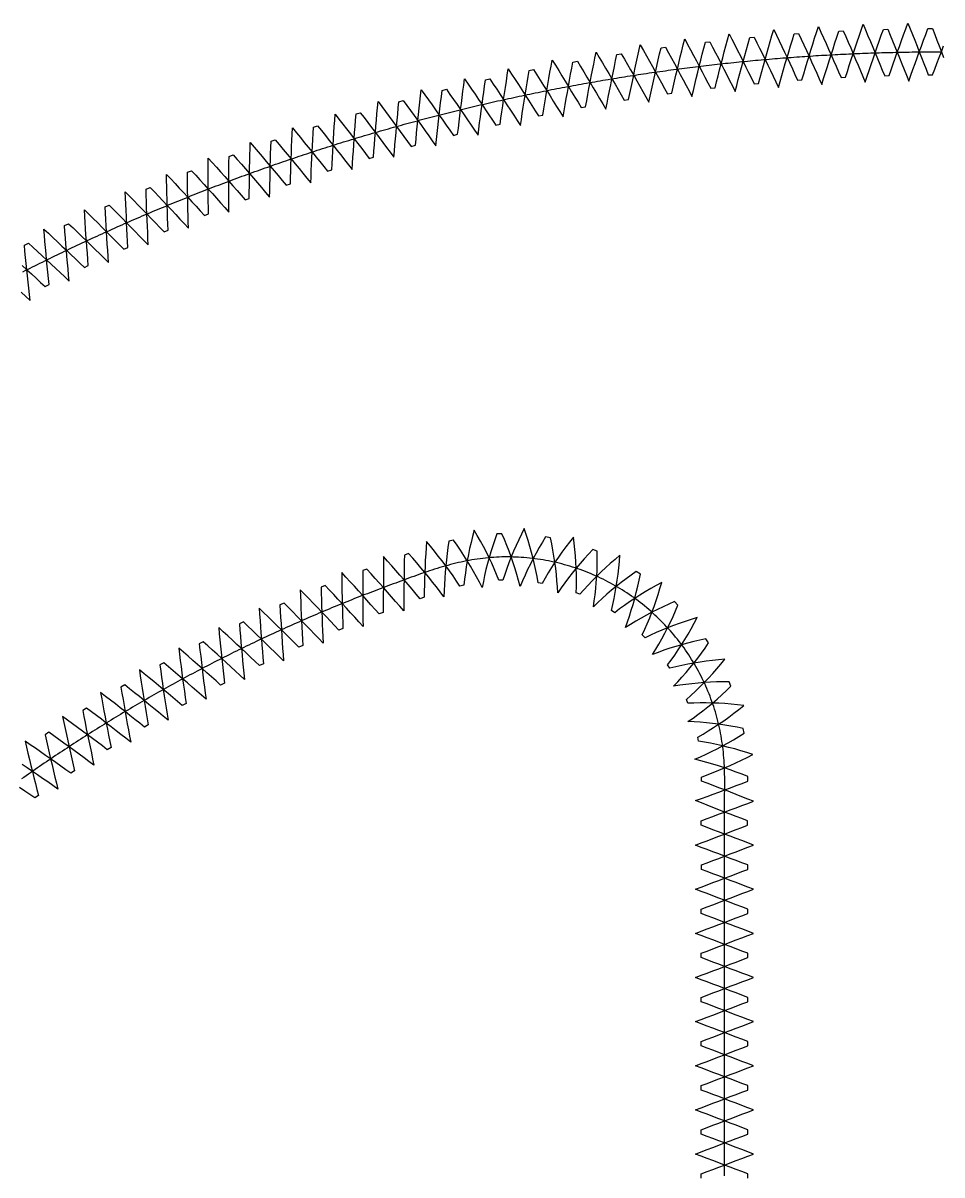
# Model space of a CAD drawing. Header units: metres. Extents: x -142 to 142, y -17 to 142.
# Drawn here: x -63.4 to 0, y 62.5 to 142 of the extents above; entities that cross this region are included whole.
import ezdxf

# ---------------------------------------------------------------- set-up
doc = ezdxf.new("R2010")
doc.units = ezdxf.units.M
for name, color, linetype in [('contour', 1, 'Continuous'), ('inner', 5, 'Continuous'), ('outer', 3, 'Continuous')]:
    doc.layers.add(name, color=color, linetype=linetype)

msp = doc.modelspace()

# ---------------------------------------------------------------- linework, layer by layer
at = {"layer": 'contour'}
for points in [[(-63.425, 124.809), (-63.256, 124.895), (-63.087, 124.98), (-62.917, 125.066), (-62.748, 125.151), (-62.578, 125.236), (-62.408, 125.32), (-62.238, 125.405), (-62.068, 125.489), (-61.898, 125.573), (-61.728, 125.657), (-61.557, 125.741), (-61.387, 125.824), (-61.216, 125.907), (-61.046, 125.99), (-60.875, 126.072), (-60.704, 126.155), (-60.533, 126.237), (-60.361, 126.319), (-60.19, 126.401), (-60.019, 126.482), (-59.847, 126.563), (-59.676, 126.644), (-59.504, 126.725), (-59.332, 126.806), (-59.16, 126.886), (-58.988, 126.966), (-58.816, 127.046), (-58.644, 127.126), (-58.471, 127.205), (-58.299, 127.284), (-58.126, 127.363), (-57.953, 127.442), (-57.781, 127.52), (-57.608, 127.598), (-57.435, 127.676), (-57.262, 127.754), (-57.088, 127.832), (-56.915, 127.909), (-56.742, 127.986), (-56.568, 128.063), (-56.394, 128.139), (-56.221, 128.216), (-56.047, 128.292), (-55.873, 128.368), (-55.699, 128.443), (-55.525, 128.519), (-55.35, 128.594), (-55.176, 128.669), (-55.002, 128.743), (-54.827, 128.818), (-54.652, 128.892), (-54.477, 128.966), (-54.303, 129.04), (-54.128, 129.113), (-53.953, 129.186), (-53.777, 129.259), (-53.602, 129.332), (-53.427, 129.405), (-53.251, 129.477), (-53.076, 129.549), (-52.9, 129.621), (-52.724, 129.693), (-52.548, 129.764), (-52.373, 129.835), (-52.196, 129.906), (-52.02, 129.976), (-51.844, 130.047), (-51.668, 130.117), (-51.491, 130.187), (-51.315, 130.257), (-51.138, 130.326), (-50.961, 130.395), (-50.785, 130.464), (-50.608, 130.533), (-50.431, 130.601), (-50.254, 130.67), (-50.077, 130.738), (-49.899, 130.805), (-49.722, 130.873), (-49.544, 130.94), (-49.367, 131.007), (-49.189, 131.074), (-49.012, 131.141), (-48.834, 131.207), (-48.656, 131.273), (-48.478, 131.339), (-48.3, 131.404), (-48.122, 131.47), (-47.943, 131.535), (-47.765, 131.6), (-47.587, 131.664), (-47.408, 131.729), (-47.229, 131.793), (-47.051, 131.857), (-46.872, 131.921), (-46.693, 131.984), (-46.514, 132.047), (-46.335, 132.11), (-46.156, 132.173), (-45.977, 132.235), (-45.797, 132.297), (-45.618, 132.359), (-45.439, 132.421), (-45.259, 132.483), (-45.079, 132.544), (-44.9, 132.605), (-44.72, 132.665), (-44.54, 132.726), (-44.36, 132.786), (-44.18, 132.846), (-44, 132.906), (-43.82, 132.966), (-43.639, 133.025), (-43.459, 133.084), (-43.279, 133.143), (-43.098, 133.201), (-42.917, 133.259), (-42.737, 133.318), (-42.556, 133.375), (-42.375, 133.433), (-42.194, 133.49), (-42.013, 133.547), (-41.832, 133.604), (-41.651, 133.661), (-41.47, 133.717), (-41.289, 133.773), (-41.107, 133.829), (-40.926, 133.885), (-40.744, 133.94), (-40.563, 133.995), (-40.381, 134.05), (-40.199, 134.105), (-40.017, 134.159), (-39.835, 134.213), (-39.653, 134.267), (-39.471, 134.321), (-39.289, 134.374), (-39.107, 134.427), (-38.925, 134.48), (-38.743, 134.533), (-38.56, 134.585), (-38.378, 134.637), (-38.195, 134.689), (-38.012, 134.741), (-37.83, 134.792), (-37.647, 134.843), (-37.464, 134.894), (-37.281, 134.945), (-37.098, 134.995), (-36.915, 135.045), (-36.732, 135.095), (-36.549, 135.145), (-36.366, 135.194), (-36.183, 135.244), (-35.999, 135.292), (-35.816, 135.341), (-35.632, 135.39), (-35.449, 135.438), (-35.265, 135.486), (-35.081, 135.533), (-34.898, 135.581), (-34.714, 135.628), (-34.53, 135.675), (-34.346, 135.722), (-34.162, 135.768), (-33.978, 135.814), (-33.794, 135.86), (-33.61, 135.906), (-33.425, 135.951), (-33.241, 135.996), (-33.057, 136.041), (-32.872, 136.086), (-32.688, 136.131), (-32.503, 136.175), (-32.318, 136.219), (-32.134, 136.262), (-31.949, 136.306), (-31.764, 136.349), (-31.579, 136.392), (-31.394, 136.435), (-31.209, 136.477), (-31.024, 136.519), (-30.839, 136.561), (-30.654, 136.603), (-30.469, 136.644), (-30.284, 136.685), (-30.098, 136.726), (-29.913, 136.767), (-29.728, 136.807), (-29.542, 136.848), (-29.357, 136.888), (-29.171, 136.927), (-28.985, 136.967), (-28.8, 137.006), (-28.614, 137.045), (-28.428, 137.083), (-28.242, 137.122), (-28.056, 137.16), (-27.87, 137.198), (-27.684, 137.235), (-27.498, 137.273), (-27.312, 137.31), (-27.126, 137.347), (-26.94, 137.384), (-26.754, 137.42), (-26.567, 137.456), (-26.381, 137.492), (-26.195, 137.528), (-26.008, 137.563), (-25.822, 137.598), (-25.635, 137.633), (-25.449, 137.668), (-25.262, 137.702), (-25.075, 137.736), (-24.888, 137.77), (-24.702, 137.804), (-24.515, 137.837), (-24.328, 137.87), (-24.141, 137.903), (-23.954, 137.935), (-23.767, 137.968), (-23.58, 138), (-23.393, 138.032), (-23.206, 138.063), (-23.019, 138.095), (-22.831, 138.126), (-22.644, 138.157), (-22.457, 138.187), (-22.27, 138.217), (-22.082, 138.248), (-21.895, 138.277), (-21.707, 138.307), (-21.52, 138.336), (-21.332, 138.365), (-21.145, 138.394), (-20.957, 138.423), (-20.769, 138.451), (-20.582, 138.479), (-20.394, 138.507), (-20.206, 138.534), (-20.018, 138.561), (-19.831, 138.588), (-19.643, 138.615), (-19.455, 138.642), (-19.267, 138.668), (-19.079, 138.694), (-18.891, 138.72), (-18.703, 138.745), (-18.515, 138.77), (-18.326, 138.795), (-18.138, 138.82), (-17.95, 138.844), (-17.762, 138.869), (-17.574, 138.893), (-17.385, 138.916), (-17.197, 138.94), (-17.009, 138.963), (-16.82, 138.986), (-16.632, 139.009), (-16.443, 139.031), (-16.255, 139.053), (-16.066, 139.075), (-15.878, 139.097), (-15.689, 139.118), (-15.501, 139.139), (-15.312, 139.16), (-15.123, 139.181), (-14.935, 139.201), (-14.746, 139.221), (-14.557, 139.241), (-14.368, 139.261), (-14.18, 139.28), (-13.991, 139.299), (-13.802, 139.318), (-13.613, 139.337), (-13.424, 139.355), (-13.235, 139.373), (-13.046, 139.391), (-12.857, 139.408), (-12.668, 139.426), (-12.479, 139.443), (-12.29, 139.459), (-12.101, 139.476), (-11.912, 139.492), (-11.723, 139.508), (-11.534, 139.524), (-11.345, 139.54), (-11.156, 139.555), (-10.967, 139.57), (-10.777, 139.585), (-10.588, 139.599), (-10.399, 139.613), (-10.21, 139.627), (-10.02, 139.641), (-9.831, 139.654), (-9.642, 139.668), (-9.452, 139.681), (-9.263, 139.693), (-9.074, 139.706), (-8.884, 139.718), (-8.695, 139.73), (-8.505, 139.741), (-8.316, 139.753), (-8.127, 139.764), (-7.937, 139.775), (-7.748, 139.785), (-7.558, 139.796), (-7.369, 139.806), (-7.179, 139.816), (-6.99, 139.825), (-6.8, 139.835), (-6.61, 139.844), (-6.421, 139.853), (-6.231, 139.861), (-6.042, 139.87), (-5.852, 139.878), (-5.662, 139.885), (-5.473, 139.893), (-5.283, 139.9), (-5.094, 139.907), (-4.904, 139.914), (-4.714, 139.921), (-4.525, 139.927), (-4.335, 139.933), (-4.145, 139.939), (-3.955, 139.944), (-3.766, 139.949), (-3.576, 139.954), (-3.386, 139.959), (-3.197, 139.964), (-3.007, 139.968), (-2.817, 139.972), (-2.627, 139.975), (-2.438, 139.979), (-2.248, 139.982), (-2.058, 139.985), (-1.868, 139.988), (-1.679, 139.99), (-1.489, 139.992), (-1.299, 139.994), (-1.109, 139.996), (-0.92, 139.997), (-0.73, 139.998), (-0.54, 139.999), (-0.35, 140), (-0.16, 140), (0.029, 140)], [(-15, 62.437), (-15, 62.627), (-15, 62.817), (-15, 63.007), (-15, 63.196), (-15, 63.386), (-15, 63.576), (-15, 63.766), (-15, 63.955), (-15, 64.145), (-15, 64.335), (-15, 64.525), (-15, 64.715), (-15, 64.904), (-15, 65.094), (-15, 65.284), (-15, 65.474), (-15, 65.663), (-15, 65.853), (-15, 66.043), (-15, 66.233), (-15, 66.423), (-15, 66.612), (-15, 66.802), (-15, 66.992), (-15, 67.182), (-15, 67.372), (-15, 67.561), (-15, 67.751), (-15, 67.941), (-15, 68.131), (-15, 68.32), (-15, 68.51), (-15, 68.7), (-15, 68.89), (-15, 69.08), (-15, 69.269), (-15, 69.459), (-15, 69.649), (-15, 69.839), (-15, 70.028), (-15, 70.218), (-15, 70.408), (-15, 70.598), (-15, 70.788), (-15, 70.977), (-15, 71.167), (-15, 71.357), (-15, 71.547), (-15, 71.736), (-15, 71.926), (-15, 72.116), (-15, 72.306), (-15, 72.496), (-15, 72.685), (-15, 72.875), (-15, 73.065), (-15, 73.255), (-15, 73.444), (-15, 73.634), (-15, 73.824), (-15, 74.014), (-15, 74.204), (-15, 74.393), (-15, 74.583), (-15, 74.773), (-15, 74.963), (-15, 75.152), (-15, 75.342), (-15, 75.532), (-15, 75.722), (-15, 75.912), (-15, 76.101), (-15, 76.291), (-15, 76.481), (-15, 76.671), (-15, 76.86), (-15, 77.05), (-15, 77.24), (-15, 77.43), (-15, 77.62), (-15, 77.809), (-15, 77.999), (-15, 78.189), (-15, 78.379), (-15, 78.568), (-15, 78.758), (-15, 78.948), (-15, 79.138), (-15, 79.328), (-15, 79.517), (-15, 79.707), (-15, 79.897), (-15, 80.087), (-15, 80.276), (-15, 80.466), (-15, 80.656), (-15, 80.846), (-15, 81.036), (-15, 81.225), (-15, 81.415), (-15, 81.605), (-15, 81.795), (-15, 81.984), (-15, 82.174), (-15, 82.364), (-14.999, 82.554), (-14.999, 82.744), (-14.999, 82.933), (-14.999, 83.123), (-14.999, 83.313), (-14.999, 83.503), (-14.999, 83.693), (-14.999, 83.882), (-14.999, 84.072), (-14.999, 84.262), (-14.999, 84.452), (-14.999, 84.641), (-15, 84.831), (-15, 85.021), (-15.001, 85.211), (-15.001, 85.4), (-15.002, 85.59), (-15.003, 85.78), (-15.003, 85.97), (-15.004, 86.159), (-15.004, 86.349), (-15.005, 86.539), (-15.005, 86.729), (-15.005, 86.918), (-15.005, 87.108), (-15.005, 87.298), (-15.004, 87.488), (-15.003, 87.678), (-15.002, 87.868), (-15, 88.057), (-14.998, 88.247), (-14.996, 88.437), (-14.993, 88.627), (-14.991, 88.817), (-14.989, 89.007), (-14.987, 89.197), (-14.986, 89.387), (-14.986, 89.577), (-14.986, 89.767), (-14.988, 89.956), (-14.991, 90.146), (-14.995, 90.336), (-15.001, 90.525), (-15.009, 90.715), (-15.019, 90.904), (-15.03, 91.093), (-15.044, 91.282), (-15.06, 91.471), (-15.079, 91.66), (-15.1, 91.849), (-15.123, 92.037), (-15.148, 92.225), (-15.175, 92.413), (-15.205, 92.6), (-15.238, 92.787), (-15.272, 92.974), (-15.309, 93.16), (-15.348, 93.346), (-15.389, 93.531), (-15.433, 93.716), (-15.479, 93.9), (-15.528, 94.083), (-15.579, 94.266), (-15.632, 94.448), (-15.688, 94.63), (-15.746, 94.811), (-15.806, 94.99), (-15.868, 95.17), (-15.933, 95.348), (-16, 95.526), (-16.069, 95.702), (-16.141, 95.878), (-16.215, 96.053), (-16.291, 96.227), (-16.369, 96.4), (-16.449, 96.572), (-16.532, 96.743), (-16.617, 96.912), (-16.703, 97.081), (-16.792, 97.249), (-16.883, 97.415), (-16.976, 97.581), (-17.072, 97.745), (-17.169, 97.908), (-17.268, 98.07), (-17.37, 98.23), (-17.473, 98.389), (-17.578, 98.547), (-17.686, 98.704), (-17.795, 98.859), (-17.906, 99.012), (-18.02, 99.165), (-18.135, 99.316), (-18.252, 99.465), (-18.371, 99.613), (-18.491, 99.759), (-18.614, 99.904), (-18.738, 100.047), (-18.865, 100.189), (-18.993, 100.329), (-19.123, 100.467), (-19.254, 100.604), (-19.387, 100.739), (-19.522, 100.873), (-19.659, 101.004), (-19.797, 101.134), (-19.937, 101.263), (-20.079, 101.389), (-20.222, 101.514), (-20.367, 101.636), (-20.513, 101.757), (-20.661, 101.877), (-20.81, 101.994), (-20.961, 102.109), (-21.113, 102.222), (-21.266, 102.334), (-21.421, 102.443), (-21.578, 102.551), (-21.735, 102.656), (-21.894, 102.76), (-22.055, 102.862), (-22.216, 102.961), (-22.379, 103.059), (-22.543, 103.154), (-22.708, 103.247), (-22.875, 103.339), (-23.042, 103.428), (-23.211, 103.515), (-23.381, 103.599), (-23.552, 103.682), (-23.724, 103.763), (-23.897, 103.841), (-24.07, 103.917), (-24.245, 103.991), (-24.421, 104.063), (-24.598, 104.132), (-24.775, 104.199), (-24.953, 104.264), (-25.132, 104.327), (-25.312, 104.388), (-25.493, 104.446), (-25.674, 104.502), (-25.856, 104.555), (-26.039, 104.606), (-26.222, 104.655), (-26.406, 104.702), (-26.591, 104.746), (-26.776, 104.788), (-26.961, 104.827), (-27.147, 104.864), (-27.334, 104.899), (-27.521, 104.932), (-27.708, 104.962), (-27.896, 104.99), (-28.084, 105.015), (-28.273, 105.039), (-28.461, 105.059), (-28.65, 105.078), (-28.839, 105.094), (-29.029, 105.108), (-29.218, 105.119), (-29.408, 105.129), (-29.598, 105.135), (-29.788, 105.139), (-29.978, 105.141), (-30.168, 105.141), (-30.357, 105.137), (-30.547, 105.132), (-30.737, 105.124), (-30.926, 105.113), (-31.115, 105.1), (-31.304, 105.084), (-31.493, 105.065), (-31.681, 105.044), (-31.869, 105.021), (-32.057, 104.994), (-32.244, 104.966), (-32.431, 104.935), (-32.618, 104.901), (-32.804, 104.865), (-32.99, 104.828), (-33.175, 104.788), (-33.36, 104.746), (-33.545, 104.702), (-33.729, 104.656), (-33.913, 104.608), (-34.096, 104.559), (-34.279, 104.508), (-34.462, 104.456), (-34.644, 104.402), (-34.825, 104.347), (-35.006, 104.29), (-35.187, 104.232), (-35.367, 104.173), (-35.547, 104.113), (-35.727, 104.052), (-35.906, 103.99), (-36.086, 103.927), (-36.264, 103.863), (-36.443, 103.799), (-36.622, 103.735), (-36.8, 103.669), (-36.978, 103.604), (-37.156, 103.538), (-37.334, 103.472), (-37.512, 103.406), (-37.69, 103.34), (-37.868, 103.274), (-38.046, 103.208), (-38.224, 103.142), (-38.402, 103.075), (-38.579, 103.009), (-38.757, 102.942), (-38.935, 102.875), (-39.112, 102.808), (-39.29, 102.741), (-39.467, 102.673), (-39.644, 102.606), (-39.821, 102.538), (-39.998, 102.469), (-40.175, 102.4), (-40.352, 102.331), (-40.529, 102.262), (-40.705, 102.192), (-40.881, 102.122), (-41.058, 102.051), (-41.234, 101.98), (-41.409, 101.909), (-41.585, 101.838), (-41.761, 101.766), (-41.936, 101.693), (-42.112, 101.621), (-42.287, 101.548), (-42.462, 101.475), (-42.637, 101.401), (-42.812, 101.327), (-42.986, 101.253), (-43.161, 101.179), (-43.335, 101.104), (-43.51, 101.029), (-43.684, 100.954), (-43.858, 100.878), (-44.032, 100.802), (-44.206, 100.726), (-44.38, 100.65), (-44.553, 100.573), (-44.727, 100.496), (-44.9, 100.419), (-45.073, 100.341), (-45.246, 100.263), (-45.419, 100.185), (-45.592, 100.107), (-45.765, 100.028), (-45.937, 99.949), (-46.11, 99.869), (-46.282, 99.79), (-46.454, 99.71), (-46.626, 99.63), (-46.798, 99.549), (-46.969, 99.468), (-47.141, 99.387), (-47.312, 99.305), (-47.484, 99.224), (-47.655, 99.142), (-47.826, 99.059), (-47.996, 98.977), (-48.167, 98.894), (-48.338, 98.81), (-48.508, 98.727), (-48.678, 98.643), (-48.848, 98.559), (-49.018, 98.474), (-49.188, 98.39), (-49.358, 98.305), (-49.527, 98.219), (-49.697, 98.134), (-49.866, 98.048), (-50.035, 97.962), (-50.204, 97.875), (-50.373, 97.788), (-50.541, 97.701), (-50.71, 97.614), (-50.878, 97.526), (-51.046, 97.438), (-51.215, 97.35), (-51.382, 97.262), (-51.55, 97.173), (-51.718, 97.084), (-51.885, 96.995), (-52.052, 96.905), (-52.219, 96.815), (-52.386, 96.725), (-52.553, 96.634), (-52.72, 96.543), (-52.886, 96.452), (-53.053, 96.361), (-53.219, 96.269), (-53.385, 96.177), (-53.551, 96.085), (-53.716, 95.992), (-53.882, 95.9), (-54.047, 95.807), (-54.213, 95.713), (-54.378, 95.619), (-54.542, 95.525), (-54.707, 95.431), (-54.872, 95.337), (-55.036, 95.242), (-55.2, 95.147), (-55.364, 95.051), (-55.528, 94.956), (-55.692, 94.86), (-55.856, 94.764), (-56.019, 94.667), (-56.182, 94.57), (-56.345, 94.473), (-56.508, 94.376), (-56.671, 94.278), (-56.834, 94.18), (-56.996, 94.082), (-57.158, 93.984), (-57.32, 93.885), (-57.482, 93.786), (-57.644, 93.687), (-57.805, 93.587), (-57.967, 93.487), (-58.128, 93.387), (-58.289, 93.287), (-58.45, 93.186), (-58.611, 93.085), (-58.771, 92.984), (-58.931, 92.882), (-59.092, 92.78), (-59.252, 92.678), (-59.411, 92.576), (-59.571, 92.473), (-59.731, 92.37), (-59.89, 92.267), (-60.049, 92.164), (-60.208, 92.06), (-60.367, 91.956), (-60.525, 91.852), (-60.683, 91.747), (-60.842, 91.642), (-61, 91.537), (-61.158, 91.432), (-61.315, 91.326), (-61.473, 91.22), (-61.63, 91.114), (-61.787, 91.007), (-61.944, 90.901), (-62.101, 90.794), (-62.257, 90.686), (-62.414, 90.579), (-62.57, 90.471), (-62.726, 90.363), (-62.882, 90.255), (-63.037, 90.146), (-63.193, 90.037), (-63.348, 89.928), (-63.503, 89.819)]]:
    msp.add_lwpolyline(points, dxfattribs=at)
at = {"layer": 'inner'}
for points in [[(-63.455, 125.242), (-63.138, 124.954), (-62.822, 124.666), (-62.507, 124.376), (-62.192, 124.087), (-61.879, 123.797), (-61.609, 123.931), (-61.652, 124.356), (-61.694, 124.782), (-61.735, 125.207), (-61.776, 125.633), (-61.815, 126.06), (-61.854, 126.486), (-61.892, 126.913), (-61.928, 127.34), (-61.964, 127.767), (-61.651, 127.474), (-61.339, 127.181), (-61.027, 126.887), (-60.716, 126.593), (-60.406, 126.298), (-60.096, 126.002), (-59.787, 125.706), (-59.479, 125.41), (-59.172, 125.113), (-58.9, 125.241), (-58.933, 125.668), (-58.966, 126.094), (-58.998, 126.52), (-59.029, 126.947), (-59.059, 127.374), (-59.088, 127.801), (-59.117, 128.229), (-59.144, 128.657), (-59.171, 129.084), (-58.864, 128.785), (-58.558, 128.485), (-58.253, 128.184), (-57.949, 127.883), (-57.645, 127.582), (-57.342, 127.28), (-57.039, 126.977), (-56.738, 126.674), (-56.437, 126.37), (-56.162, 126.493), (-56.186, 126.919), (-56.21, 127.346), (-56.232, 127.774), (-56.254, 128.201), (-56.275, 128.628), (-56.295, 129.056), (-56.314, 129.484), (-56.332, 129.912), (-56.35, 130.341), (-56.05, 130.035), (-55.75, 129.728), (-55.452, 129.421), (-55.154, 129.113), (-54.857, 128.805), (-54.56, 128.496), (-54.264, 128.187), (-53.969, 127.878), (-53.675, 127.568), (-53.398, 127.684), (-53.413, 128.111), (-53.427, 128.539), (-53.44, 128.966), (-53.453, 129.394), (-53.464, 129.822), (-53.475, 130.25), (-53.485, 130.678), (-53.494, 131.107), (-53.502, 131.535), (-53.208, 131.223), (-52.916, 130.91), (-52.624, 130.596), (-52.333, 130.282), (-52.042, 129.968), (-51.753, 129.653), (-51.464, 129.337), (-51.176, 129.021), (-50.888, 128.705), (-50.608, 128.815), (-50.614, 129.243), (-50.619, 129.67), (-50.623, 130.098), (-50.626, 130.526), (-50.628, 130.954), (-50.63, 131.382), (-50.63, 131.81), (-50.63, 132.239), (-50.629, 132.668), (-50.342, 132.349), (-50.056, 132.029), (-49.771, 131.71), (-49.487, 131.389), (-49.204, 131.069), (-48.921, 130.747), (-48.639, 130.426), (-48.358, 130.104), (-48.077, 129.781), (-47.795, 129.885), (-47.791, 130.313), (-47.787, 130.74), (-47.782, 131.168), (-47.775, 131.596), (-47.768, 132.024), (-47.76, 132.452), (-47.752, 132.88), (-47.742, 133.309), (-47.731, 133.737), (-47.452, 133.412), (-47.173, 133.087), (-46.895, 132.761), (-46.618, 132.435), (-46.342, 132.108), (-46.066, 131.78), (-45.791, 131.453), (-45.517, 131.125), (-45.243, 130.796), (-44.959, 130.894), (-44.946, 131.321), (-44.932, 131.749), (-44.918, 132.176), (-44.902, 132.604), (-44.886, 133.032), (-44.869, 133.459), (-44.851, 133.887), (-44.832, 134.316), (-44.812, 134.744), (-44.539, 134.413), (-44.268, 134.081), (-43.997, 133.749), (-43.727, 133.417), (-43.458, 133.084), (-43.189, 132.751), (-42.921, 132.417), (-42.654, 132.083), (-42.388, 131.749), (-42.102, 131.841), (-42.08, 132.268), (-42.056, 132.695), (-42.033, 133.122), (-42.008, 133.549), (-41.982, 133.976), (-41.956, 134.404), (-41.928, 134.831), (-41.9, 135.259), (-41.871, 135.687), (-41.606, 135.35), (-41.341, 135.012), (-41.078, 134.675), (-40.815, 134.336), (-40.553, 133.998), (-40.292, 133.659), (-40.032, 133.32), (-39.772, 132.98), (-39.513, 132.64), (-39.225, 132.725), (-39.193, 133.152), (-39.161, 133.578), (-39.128, 134.004), (-39.094, 134.431), (-39.059, 134.858), (-39.023, 135.284), (-38.986, 135.711), (-38.949, 136.138), (-38.91, 136.565), (-38.652, 136.222), (-38.395, 135.879), (-38.139, 135.536), (-37.884, 135.192), (-37.629, 134.848), (-37.376, 134.504), (-37.123, 134.159), (-36.87, 133.813), (-36.619, 133.468), (-36.329, 133.547), (-36.288, 133.972), (-36.246, 134.398), (-36.204, 134.824), (-36.161, 135.249), (-36.117, 135.675), (-36.071, 136.101), (-36.025, 136.527), (-35.979, 136.953), (-35.931, 137.379), (-35.681, 137.031), (-35.431, 136.682), (-35.183, 136.333), (-34.935, 135.984), (-34.688, 135.635), (-34.442, 135.285), (-34.196, 134.934), (-33.952, 134.583), (-33.708, 134.232), (-33.416, 134.305), (-33.366, 134.73), (-33.315, 135.154), (-33.263, 135.579), (-33.211, 136.004), (-33.157, 136.429), (-33.103, 136.853), (-33.048, 137.278), (-32.992, 137.703), (-32.935, 138.128), (-32.692, 137.774), (-32.45, 137.421), (-32.209, 137.066), (-31.969, 136.712), (-31.73, 136.357), (-31.491, 136.002), (-31.254, 135.646), (-31.017, 135.29), (-30.781, 134.934), (-30.487, 135), (-30.428, 135.424), (-30.368, 135.847), (-30.307, 136.27), (-30.245, 136.694), (-30.183, 137.117), (-30.119, 137.541), (-30.054, 137.964), (-29.989, 138.388), (-29.923, 138.811), (-29.688, 138.453), (-29.454, 138.094), (-29.221, 137.734), (-28.989, 137.375), (-28.757, 137.015), (-28.526, 136.654), (-28.296, 136.294), (-28.067, 135.933), (-27.839, 135.571), (-27.544, 135.631), (-27.476, 136.053), (-27.406, 136.475), (-27.336, 136.897), (-27.265, 137.319), (-27.193, 137.741), (-27.121, 138.163), (-27.047, 138.585), (-26.973, 139.007), (-26.897, 139.429), (-26.67, 139.066), (-26.444, 138.702), (-26.219, 138.337), (-25.994, 137.973), (-25.77, 137.608), (-25.548, 137.242), (-25.326, 136.877), (-25.104, 136.511), (-24.884, 136.145), (-24.588, 136.198), (-24.51, 136.619), (-24.432, 137.039), (-24.353, 137.459), (-24.272, 137.88), (-24.191, 138.3), (-24.109, 138.72), (-24.027, 139.141), (-23.943, 139.561), (-23.859, 139.981), (-23.64, 139.613), (-23.421, 139.244), (-23.204, 138.875), (-22.987, 138.505), (-22.772, 138.136), (-22.557, 137.766), (-22.343, 137.395), (-22.13, 137.024), (-21.917, 136.654), (-21.62, 136.701), (-21.533, 137.119), (-21.446, 137.538), (-21.357, 137.957), (-21.268, 138.375), (-21.178, 138.794), (-21.087, 139.212), (-20.995, 139.63), (-20.902, 140.049), (-20.809, 140.467), (-20.598, 140.094), (-20.387, 139.72), (-20.178, 139.347), (-19.97, 138.973), (-19.762, 138.598), (-19.555, 138.224), (-19.349, 137.849), (-19.145, 137.473), (-18.94, 137.098), (-18.642, 137.139), (-18.546, 137.555), (-18.45, 137.972), (-18.352, 138.388), (-18.254, 138.805), (-18.155, 139.221), (-18.054, 139.638), (-17.953, 140.054), (-17.852, 140.47), (-17.749, 140.886), (-17.546, 140.509), (-17.344, 140.131), (-17.143, 139.752), (-16.943, 139.374), (-16.743, 138.995), (-16.545, 138.616), (-16.347, 138.237), (-16.15, 137.857), (-15.954, 137.477), (-15.655, 137.512), (-15.55, 137.926), (-15.445, 138.34), (-15.338, 138.755), (-15.231, 139.169), (-15.123, 139.583), (-15.013, 139.997), (-14.903, 140.411), (-14.792, 140.825), (-14.681, 141.239), (-14.486, 140.857), (-14.293, 140.475), (-14.1, 140.092), (-13.908, 139.709), (-13.717, 139.326), (-13.526, 138.943), (-13.337, 138.56), (-13.148, 138.176), (-12.961, 137.792), (-12.661, 137.82), (-12.547, 138.232), (-12.433, 138.644), (-12.317, 139.056), (-12.201, 139.467), (-12.083, 139.879), (-11.965, 140.291), (-11.846, 140.702), (-11.726, 141.114), (-11.606, 141.525), (-11.42, 141.139), (-11.234, 140.752), (-11.05, 140.366), (-10.866, 139.979), (-10.683, 139.592), (-10.501, 139.204), (-10.32, 138.817), (-10.14, 138.429), (-9.961, 138.041), (-9.66, 138.062), (-9.538, 138.472), (-9.414, 138.881), (-9.29, 139.291), (-9.165, 139.7), (-9.039, 140.109), (-8.912, 140.518), (-8.783, 140.927), (-8.655, 141.335), (-8.525, 141.744), (-8.347, 141.354), (-8.171, 140.963), (-7.994, 140.573), (-7.819, 140.182), (-7.645, 139.791), (-7.472, 139.4), (-7.299, 139.008), (-7.127, 138.617), (-6.957, 138.225), (-6.656, 138.24), (-6.524, 138.647), (-6.392, 139.053), (-6.259, 139.46), (-6.124, 139.866), (-5.989, 140.272), (-5.853, 140.678), (-5.717, 141.084), (-5.579, 141.49), (-5.44, 141.896), (-5.271, 141.502), (-5.103, 141.108), (-4.935, 140.713), (-4.769, 140.319), (-4.603, 139.924), (-4.438, 139.529), (-4.274, 139.134), (-4.111, 138.739), (-3.949, 138.344), (-3.648, 138.352), (-3.507, 138.756), (-3.366, 139.159), (-3.224, 139.563), (-3.081, 139.966), (-2.937, 140.369), (-2.793, 140.772), (-2.647, 141.175), (-2.5, 141.578), (-2.353, 141.98), (-2.193, 141.583), (-2.033, 141.185), (-1.874, 140.788), (-1.716, 140.389), (-1.559, 139.991), (-1.403, 139.593), (-1.247, 139.194), (-1.093, 138.796), (-0.939, 138.397), (-0.638, 138.398), (-0.489, 138.799), (-0.339, 139.2), (-0.188, 139.6), (-0.037, 140), (0.116, 140.4)], [(-13.4, 62.268), (-13.4, 62.573), (-13.8, 62.725), (-14.2, 62.877), (-14.6, 63.029), (-15, 63.182), (-15.4, 63.334), (-15.8, 63.486), (-16.2, 63.638), (-16.6, 63.79), (-17, 63.943), (-16.6, 64.095), (-16.2, 64.247), (-15.8, 64.399), (-15.4, 64.552), (-15, 64.704), (-14.6, 64.856), (-14.2, 65.008), (-13.8, 65.161), (-13.4, 65.313), (-13.4, 65.617), (-13.8, 65.77), (-14.2, 65.922), (-14.6, 66.074), (-15, 66.226), (-15.4, 66.379), (-15.8, 66.531), (-16.2, 66.683), (-16.6, 66.835), (-17, 66.988), (-16.6, 67.14), (-16.2, 67.292), (-15.8, 67.444), (-15.4, 67.597), (-15, 67.749), (-14.6, 67.901), (-14.2, 68.053), (-13.8, 68.206), (-13.4, 68.358), (-13.4, 68.662), (-13.8, 68.815), (-14.2, 68.967), (-14.6, 69.119), (-15, 69.271), (-15.4, 69.424), (-15.8, 69.576), (-16.2, 69.728), (-16.6, 69.88), (-17, 70.033), (-16.6, 70.185), (-16.2, 70.337), (-15.8, 70.489), (-15.4, 70.642), (-15, 70.794), (-14.6, 70.946), (-14.2, 71.098), (-13.8, 71.25), (-13.4, 71.403), (-13.4, 71.707), (-13.8, 71.859), (-14.2, 72.012), (-14.6, 72.164), (-15, 72.316), (-15.4, 72.468), (-15.8, 72.621), (-16.2, 72.773), (-16.6, 72.925), (-17, 73.077), (-16.6, 73.23), (-16.2, 73.382), (-15.8, 73.534), (-15.4, 73.686), (-15, 73.839), (-14.6, 73.991), (-14.2, 74.143), (-13.8, 74.295), (-13.4, 74.448), (-13.4, 74.752), (-13.8, 74.904), (-14.2, 75.057), (-14.6, 75.209), (-15, 75.361), (-15.4, 75.513), (-15.8, 75.666), (-16.2, 75.818), (-16.6, 75.97), (-17, 76.122), (-16.6, 76.275), (-16.2, 76.427), (-15.8, 76.579), (-15.4, 76.731), (-15, 76.884), (-14.6, 77.036), (-14.2, 77.188), (-13.8, 77.34), (-13.4, 77.493), (-13.4, 77.797), (-13.8, 77.949), (-14.2, 78.102), (-14.6, 78.254), (-15, 78.406), (-15.4, 78.558), (-15.8, 78.71), (-16.2, 78.863), (-16.6, 79.015), (-17, 79.167), (-16.6, 79.319), (-16.2, 79.471), (-15.8, 79.624), (-15.4, 79.776), (-15, 79.928), (-14.6, 80.081), (-14.2, 80.233), (-13.8, 80.385), (-13.4, 80.538), (-13.4, 80.842), (-13.8, 80.994), (-14.2, 81.146), (-14.6, 81.299), (-15, 81.451), (-15.4, 81.603), (-15.8, 81.756), (-16.2, 81.908), (-16.6, 82.061), (-17, 82.214), (-16.6, 82.366), (-16.2, 82.518), (-15.799, 82.67), (-15.399, 82.822), (-14.999, 82.973), (-14.599, 83.125), (-14.199, 83.277), (-13.799, 83.429), (-13.399, 83.582), (-13.399, 83.887), (-13.799, 84.039), (-14.199, 84.192), (-14.599, 84.344), (-14.999, 84.496), (-15.399, 84.647), (-15.799, 84.799), (-16.2, 84.95), (-16.6, 85.1), (-17.001, 85.251), (-16.601, 85.404), (-16.202, 85.557), (-15.802, 85.711), (-15.403, 85.865), (-15.003, 86.018), (-14.604, 86.172), (-14.204, 86.325), (-13.805, 86.477), (-13.405, 86.63), (-13.405, 86.931), (-13.805, 87.082), (-14.205, 87.234), (-14.604, 87.387), (-15.004, 87.541), (-15.403, 87.695), (-15.802, 87.851), (-16.2, 88.009), (-16.599, 88.167), (-16.997, 88.326), (-16.595, 88.474), (-16.193, 88.621), (-15.792, 88.768), (-15.39, 88.915), (-14.988, 89.063), (-14.587, 89.213), (-14.186, 89.365), (-13.786, 89.519), (-13.386, 89.678), (-13.389, 89.997), (-13.791, 90.151), (-14.194, 90.301), (-14.599, 90.446), (-15.004, 90.585), (-15.41, 90.719), (-15.817, 90.845), (-16.225, 90.963), (-16.633, 91.075), (-17.043, 91.179), (-16.656, 91.349), (-16.271, 91.525), (-15.889, 91.709), (-15.509, 91.902), (-15.131, 92.102), (-14.756, 92.309), (-14.383, 92.524), (-14.014, 92.747), (-13.647, 92.976), (-13.707, 93.306), (-14.132, 93.392), (-14.556, 93.47), (-14.981, 93.538), (-15.405, 93.599), (-15.829, 93.651), (-16.253, 93.695), (-16.676, 93.73), (-17.098, 93.758), (-17.52, 93.778), (-17.174, 94.02), (-16.832, 94.268), (-16.494, 94.524), (-16.16, 94.789), (-15.83, 95.06), (-15.504, 95.338), (-15.182, 95.625), (-14.866, 95.918), (-14.553, 96.218), (-14.679, 96.528), (-15.112, 96.527), (-15.544, 96.517), (-15.974, 96.497), (-16.402, 96.47), (-16.828, 96.436), (-17.251, 96.393), (-17.672, 96.341), (-18.092, 96.282), (-18.509, 96.217), (-18.22, 96.525), (-17.935, 96.837), (-17.656, 97.156), (-17.382, 97.483), (-17.114, 97.815), (-16.851, 98.154), (-16.593, 98.499), (-16.342, 98.85), (-16.096, 99.207), (-16.282, 99.485), (-16.706, 99.396), (-17.127, 99.3), (-17.544, 99.194), (-17.958, 99.082), (-18.368, 98.962), (-18.774, 98.835), (-19.176, 98.699), (-19.575, 98.557), (-19.97, 98.409), (-19.749, 98.769), (-19.533, 99.132), (-19.324, 99.501), (-19.122, 99.876), (-18.926, 100.256), (-18.736, 100.64), (-18.554, 101.03), (-18.378, 101.425), (-18.21, 101.824), (-18.448, 102.059), (-18.845, 101.886), (-19.238, 101.707), (-19.626, 101.52), (-20.008, 101.326), (-20.386, 101.126), (-20.758, 100.919), (-21.124, 100.706), (-21.486, 100.486), (-21.843, 100.261), (-21.699, 100.658), (-21.561, 101.058), (-21.431, 101.461), (-21.308, 101.869), (-21.193, 102.281), (-21.085, 102.695), (-20.984, 103.114), (-20.892, 103.536), (-20.808, 103.961), (-21.089, 104.144), (-21.442, 103.894), (-21.791, 103.639), (-22.133, 103.377), (-22.468, 103.11), (-22.798, 102.838), (-23.121, 102.561), (-23.437, 102.278), (-23.747, 101.99), (-24.051, 101.697), (-23.99, 102.115), (-23.936, 102.535), (-23.889, 102.957), (-23.851, 103.381), (-23.821, 103.807), (-23.799, 104.235), (-23.785, 104.665), (-23.78, 105.097), (-23.783, 105.531), (-24.095, 105.653), (-24.391, 105.337), (-24.681, 105.017), (-24.964, 104.692), (-25.238, 104.363), (-25.506, 104.03), (-25.767, 103.693), (-26.019, 103.352), (-26.263, 103.007), (-26.502, 102.659), (-26.527, 103.08), (-26.56, 103.503), (-26.599, 103.925), (-26.647, 104.348), (-26.704, 104.771), (-26.769, 105.195), (-26.841, 105.619), (-26.923, 106.043), (-27.014, 106.467), (-27.344, 106.524), (-27.57, 106.155), (-27.789, 105.783), (-28.001, 105.408), (-28.204, 105.03), (-28.399, 104.65), (-28.588, 104.268), (-28.767, 103.884), (-28.938, 103.497), (-29.103, 103.108), (-29.211, 103.516), (-29.327, 103.923), (-29.45, 104.33), (-29.581, 104.734), (-29.722, 105.138), (-29.87, 105.54), (-30.026, 105.941), (-30.191, 106.34), (-30.366, 106.737), (-30.703, 106.727), (-30.85, 106.319), (-30.99, 105.91), (-31.121, 105.5), (-31.243, 105.089), (-31.355, 104.677), (-31.46, 104.264), (-31.555, 103.851), (-31.639, 103.437), (-31.716, 103.023), (-31.907, 103.399), (-32.107, 103.772), (-32.313, 104.143), (-32.527, 104.511), (-32.749, 104.876), (-32.978, 105.238), (-33.214, 105.598), (-33.456, 105.954), (-33.706, 106.308), (-34.027, 106.231), (-34.087, 105.803), (-34.141, 105.376), (-34.188, 104.949), (-34.23, 104.522), (-34.265, 104.096), (-34.296, 103.67), (-34.322, 103.245), (-34.342, 102.821), (-34.358, 102.397), (-34.615, 102.735), (-34.877, 103.071), (-35.142, 103.405), (-35.41, 103.737), (-35.682, 104.067), (-35.957, 104.395), (-36.234, 104.723), (-36.513, 105.048), (-36.795, 105.373), (-37.089, 105.267), (-37.098, 104.838), (-37.105, 104.41), (-37.111, 103.981), (-37.115, 103.553), (-37.119, 103.125), (-37.123, 102.697), (-37.126, 102.27), (-37.129, 101.842), (-37.132, 101.414), (-37.414, 101.736), (-37.696, 102.058), (-37.978, 102.38), (-38.26, 102.701), (-38.542, 103.023), (-38.825, 103.344), (-39.109, 103.664), (-39.393, 103.985), (-39.678, 104.305), (-39.966, 104.195), (-39.968, 103.767), (-39.968, 103.338), (-39.967, 102.91), (-39.966, 102.482), (-39.963, 102.054), (-39.958, 101.626), (-39.953, 101.199), (-39.946, 100.772), (-39.937, 100.345), (-40.224, 100.662), (-40.511, 100.978), (-40.8, 101.293), (-41.09, 101.607), (-41.381, 101.921), (-41.673, 102.234), (-41.966, 102.546), (-42.26, 102.858), (-42.555, 103.169), (-42.841, 103.05), (-42.829, 102.622), (-42.816, 102.194), (-42.802, 101.765), (-42.787, 101.338), (-42.771, 100.91), (-42.754, 100.483), (-42.736, 100.055), (-42.716, 99.629), (-42.696, 99.202), (-42.992, 99.51), (-43.289, 99.817), (-43.587, 100.124), (-43.886, 100.43), (-44.185, 100.735), (-44.486, 101.04), (-44.787, 101.344), (-45.09, 101.648), (-45.393, 101.951), (-45.675, 101.825), (-45.652, 101.397), (-45.627, 100.969), (-45.602, 100.542), (-45.575, 100.114), (-45.548, 99.687), (-45.519, 99.261), (-45.489, 98.834), (-45.458, 98.408), (-45.426, 97.982), (-45.73, 98.282), (-46.036, 98.581), (-46.342, 98.879), (-46.649, 99.177), (-46.957, 99.474), (-47.266, 99.77), (-47.575, 100.066), (-47.886, 100.361), (-48.198, 100.656), (-48.476, 100.522), (-48.441, 100.095), (-48.405, 99.668), (-48.367, 99.241), (-48.329, 98.815), (-48.289, 98.389), (-48.249, 97.963), (-48.207, 97.537), (-48.164, 97.112), (-48.12, 96.687), (-48.433, 96.978), (-48.746, 97.269), (-49.061, 97.559), (-49.376, 97.848), (-49.692, 98.136), (-50.009, 98.424), (-50.327, 98.711), (-50.645, 98.997), (-50.965, 99.283), (-51.24, 99.141), (-51.193, 98.715), (-51.145, 98.29), (-51.095, 97.864), (-51.045, 97.439), (-50.994, 97.014), (-50.942, 96.59), (-50.888, 96.166), (-50.834, 95.742), (-50.778, 95.318), (-51.098, 95.601), (-51.42, 95.882), (-51.742, 96.163), (-52.065, 96.444), (-52.389, 96.723), (-52.714, 97.002), (-53.039, 97.28), (-53.366, 97.558), (-53.693, 97.835), (-53.964, 97.685), (-53.905, 97.261), (-53.845, 96.836), (-53.784, 96.413), (-53.723, 95.989), (-53.659, 95.566), (-53.595, 95.143), (-53.53, 94.72), (-53.464, 94.298), (-53.397, 93.876), (-53.725, 94.15), (-54.054, 94.423), (-54.384, 94.694), (-54.714, 94.966), (-55.046, 95.236), (-55.378, 95.506), (-55.712, 95.775), (-56.046, 96.043), (-56.38, 96.311), (-56.647, 96.154), (-56.577, 95.732), (-56.505, 95.309), (-56.432, 94.887), (-56.359, 94.465), (-56.284, 94.044), (-56.208, 93.623), (-56.131, 93.202), (-56.054, 92.782), (-55.975, 92.363), (-56.31, 92.627), (-56.646, 92.89), (-56.984, 93.153), (-57.322, 93.415), (-57.661, 93.676), (-58, 93.937), (-58.341, 94.196), (-58.682, 94.455), (-59.025, 94.714), (-59.287, 94.55), (-59.205, 94.129), (-59.121, 93.709), (-59.037, 93.289), (-58.952, 92.869), (-58.865, 92.45), (-58.778, 92.032), (-58.689, 91.613), (-58.6, 91.195), (-58.51, 90.778), (-58.852, 91.033), (-59.196, 91.287), (-59.54, 91.54), (-59.885, 91.793), (-60.231, 92.044), (-60.578, 92.295), (-60.926, 92.546), (-61.274, 92.795), (-61.623, 93.044), (-61.881, 92.873), (-61.787, 92.454), (-61.692, 92.036), (-61.596, 91.619), (-61.499, 91.202), (-61.402, 90.786), (-61.303, 90.369), (-61.203, 89.954), (-61.102, 89.539), (-61, 89.124), (-61.349, 89.369), (-61.7, 89.614), (-62.051, 89.857), (-62.403, 90.1), (-62.756, 90.342), (-63.109, 90.583), (-63.464, 90.824)]]:
    msp.add_lwpolyline(points, dxfattribs=at)
at = {"layer": 'outer'}
for points in [[(-63.538, 123.403), (-63.221, 123.116), (-62.905, 122.829), (-62.953, 123.254), (-63.001, 123.678), (-63.047, 124.103), (-63.093, 124.529), (-63.138, 124.954), (-63.182, 125.38), (-63.226, 125.806), (-63.268, 126.232), (-63.309, 126.659), (-63.034, 126.796), (-62.718, 126.506), (-62.403, 126.216), (-62.089, 125.925), (-61.776, 125.633), (-61.463, 125.341), (-61.151, 125.049), (-60.839, 124.756), (-60.529, 124.462), (-60.219, 124.168), (-60.258, 124.593), (-60.296, 125.019), (-60.334, 125.445), (-60.37, 125.871), (-60.406, 126.298), (-60.441, 126.724), (-60.475, 127.151), (-60.508, 127.578), (-60.54, 128.006), (-60.261, 128.137), (-59.952, 127.84), (-59.644, 127.543), (-59.336, 127.245), (-59.029, 126.947), (-58.722, 126.648), (-58.417, 126.349), (-58.112, 126.049), (-57.808, 125.749), (-57.504, 125.448), (-57.534, 125.874), (-57.563, 126.301), (-57.591, 126.728), (-57.618, 127.155), (-57.645, 127.582), (-57.67, 128.009), (-57.695, 128.436), (-57.719, 128.864), (-57.742, 129.292), (-57.46, 129.417), (-57.158, 129.114), (-56.856, 128.81), (-56.555, 128.506), (-56.254, 128.201), (-55.954, 127.896), (-55.655, 127.59), (-55.357, 127.283), (-55.059, 126.976), (-54.763, 126.669), (-54.783, 127.096), (-54.803, 127.523), (-54.822, 127.95), (-54.84, 128.378), (-54.857, 128.805), (-54.873, 129.233), (-54.888, 129.661), (-54.903, 130.089), (-54.916, 130.517), (-54.632, 130.636), (-54.336, 130.326), (-54.041, 130.016), (-53.747, 129.705), (-53.453, 129.394), (-53.16, 129.082), (-52.867, 128.77), (-52.576, 128.457), (-52.285, 128.144), (-51.995, 127.83), (-52.006, 128.257), (-52.016, 128.685), (-52.026, 129.112), (-52.035, 129.54), (-52.042, 129.968), (-52.049, 130.396), (-52.055, 130.824), (-52.061, 131.252), (-52.065, 131.681), (-51.778, 131.794), (-51.489, 131.477), (-51.201, 131.161), (-50.913, 130.843), (-50.626, 130.526), (-50.34, 130.208), (-50.054, 129.889), (-49.77, 129.57), (-49.486, 129.251), (-49.203, 128.931), (-49.205, 129.358), (-49.206, 129.785), (-49.206, 130.213), (-49.205, 130.641), (-49.204, 131.069), (-49.201, 131.497), (-49.198, 131.925), (-49.194, 132.353), (-49.189, 132.782), (-48.9, 132.889), (-48.618, 132.566), (-48.336, 132.243), (-48.055, 131.92), (-47.775, 131.596), (-47.496, 131.272), (-47.218, 130.947), (-46.94, 130.622), (-46.663, 130.296), (-46.387, 129.97), (-46.38, 130.397), (-46.371, 130.825), (-46.362, 131.252), (-46.352, 131.68), (-46.342, 132.108), (-46.33, 132.536), (-46.317, 132.964), (-46.304, 133.392), (-46.29, 133.82), (-45.998, 133.921), (-45.723, 133.592), (-45.449, 133.263), (-45.175, 132.934), (-44.902, 132.604), (-44.63, 132.274), (-44.359, 131.943), (-44.088, 131.612), (-43.818, 131.28), (-43.549, 130.948), (-43.533, 131.375), (-43.515, 131.802), (-43.497, 132.23), (-43.478, 132.657), (-43.458, 133.084), (-43.437, 133.512), (-43.415, 133.94), (-43.392, 134.367), (-43.368, 134.795), (-43.075, 134.889), (-42.807, 134.555), (-42.54, 134.22), (-42.273, 133.885), (-42.008, 133.549), (-41.743, 133.213), (-41.479, 132.876), (-41.216, 132.539), (-40.953, 132.202), (-40.691, 131.864), (-40.666, 132.291), (-40.639, 132.717), (-40.611, 133.144), (-40.582, 133.571), (-40.553, 133.998), (-40.523, 134.425), (-40.492, 134.852), (-40.46, 135.279), (-40.427, 135.706), (-40.131, 135.794), (-39.871, 135.454), (-39.611, 135.113), (-39.352, 134.772), (-39.094, 134.431), (-38.836, 134.089), (-38.579, 133.747), (-38.323, 133.404), (-38.068, 133.062), (-37.814, 132.718), (-37.779, 133.144), (-37.743, 133.57), (-37.706, 133.996), (-37.668, 134.422), (-37.629, 134.848), (-37.59, 135.274), (-37.549, 135.701), (-37.508, 136.127), (-37.466, 136.554), (-37.169, 136.635), (-36.915, 136.289), (-36.663, 135.943), (-36.412, 135.596), (-36.161, 135.249), (-35.911, 134.902), (-35.662, 134.554), (-35.413, 134.206), (-35.165, 133.858), (-34.919, 133.509), (-34.874, 133.934), (-34.829, 134.359), (-34.783, 134.784), (-34.736, 135.209), (-34.688, 135.635), (-34.639, 136.06), (-34.589, 136.485), (-34.539, 136.911), (-34.487, 137.336), (-34.188, 137.411), (-33.943, 137.06), (-33.698, 136.708), (-33.454, 136.356), (-33.211, 136.004), (-32.968, 135.651), (-32.727, 135.298), (-32.486, 134.945), (-32.246, 134.591), (-32.007, 134.237), (-31.953, 134.661), (-31.899, 135.085), (-31.843, 135.509), (-31.787, 135.933), (-31.73, 136.357), (-31.672, 136.781), (-31.613, 137.205), (-31.553, 137.629), (-31.492, 138.054), (-31.192, 138.122), (-30.954, 137.765), (-30.717, 137.409), (-30.481, 137.051), (-30.245, 136.694), (-30.011, 136.336), (-29.777, 135.978), (-29.544, 135.619), (-29.311, 135.26), (-29.08, 134.901), (-29.017, 135.324), (-28.954, 135.747), (-28.889, 136.169), (-28.823, 136.592), (-28.757, 137.015), (-28.69, 137.437), (-28.621, 137.86), (-28.552, 138.283), (-28.483, 138.706), (-28.181, 138.767), (-27.951, 138.406), (-27.721, 138.044), (-27.493, 137.682), (-27.265, 137.319), (-27.038, 136.956), (-26.813, 136.593), (-26.587, 136.23), (-26.363, 135.866), (-26.139, 135.502), (-26.067, 135.923), (-25.995, 136.344), (-25.921, 136.765), (-25.846, 137.187), (-25.77, 137.608), (-25.694, 138.029), (-25.617, 138.45), (-25.538, 138.871), (-25.459, 139.292), (-25.156, 139.347), (-24.934, 138.981), (-24.713, 138.614), (-24.492, 138.247), (-24.272, 137.88), (-24.054, 137.512), (-23.836, 137.144), (-23.618, 136.776), (-23.402, 136.407), (-23.186, 136.038), (-23.105, 136.458), (-23.023, 136.877), (-22.94, 137.297), (-22.856, 137.716), (-22.772, 138.136), (-22.686, 138.555), (-22.6, 138.974), (-22.512, 139.394), (-22.424, 139.813), (-22.12, 139.862), (-21.906, 139.49), (-21.692, 139.119), (-21.48, 138.747), (-21.268, 138.375), (-21.057, 138.003), (-20.847, 137.63), (-20.638, 137.257), (-20.43, 136.884), (-20.222, 136.51), (-20.132, 136.928), (-20.041, 137.346), (-19.949, 137.763), (-19.856, 138.181), (-19.762, 138.598), (-19.668, 139.016), (-19.572, 139.433), (-19.475, 139.85), (-19.378, 140.268), (-19.073, 140.31), (-18.867, 139.934), (-18.662, 139.558), (-18.457, 139.181), (-18.254, 138.805), (-18.051, 138.428), (-17.849, 138.051), (-17.648, 137.673), (-17.448, 137.296), (-17.249, 136.918), (-17.149, 137.333), (-17.049, 137.749), (-16.948, 138.164), (-16.846, 138.58), (-16.743, 138.995), (-16.64, 139.41), (-16.535, 139.826), (-16.429, 140.241), (-16.323, 140.656), (-16.017, 140.691), (-15.819, 140.311), (-15.622, 139.931), (-15.426, 139.55), (-15.231, 139.169), (-15.036, 138.788), (-14.843, 138.406), (-14.65, 138.025), (-14.458, 137.643), (-14.267, 137.26), (-14.159, 137.674), (-14.05, 138.087), (-13.939, 138.5), (-13.828, 138.913), (-13.717, 139.326), (-13.604, 139.739), (-13.49, 140.152), (-13.376, 140.565), (-13.26, 140.978), (-12.954, 141.006), (-12.764, 140.622), (-12.575, 140.237), (-12.388, 139.852), (-12.201, 139.467), (-12.015, 139.082), (-11.829, 138.696), (-11.645, 138.311), (-11.461, 137.925), (-11.279, 137.538), (-11.161, 137.949), (-11.043, 138.36), (-10.924, 138.771), (-10.804, 139.181), (-10.683, 139.592), (-10.562, 140.002), (-10.439, 140.412), (-10.315, 140.823), (-10.191, 141.233), (-9.884, 141.255), (-9.703, 140.866), (-9.523, 140.478), (-9.343, 140.089), (-9.165, 139.7), (-8.987, 139.31), (-8.81, 138.921), (-8.634, 138.531), (-8.459, 138.141), (-8.285, 137.751), (-8.159, 138.159), (-8.031, 138.567), (-7.904, 138.975), (-7.775, 139.383), (-7.645, 139.791), (-7.514, 140.199), (-7.383, 140.606), (-7.25, 141.014), (-7.117, 141.421), (-6.81, 141.436), (-6.637, 141.044), (-6.465, 140.651), (-6.294, 140.259), (-6.124, 139.866), (-5.955, 139.473), (-5.787, 139.08), (-5.619, 138.686), (-5.453, 138.293), (-5.287, 137.899), (-5.152, 138.304), (-5.016, 138.709), (-4.879, 139.114), (-4.742, 139.519), (-4.603, 139.924), (-4.464, 140.329), (-4.323, 140.734), (-4.182, 141.138), (-4.04, 141.542), (-3.732, 141.551), (-3.568, 141.155), (-3.405, 140.759), (-3.243, 140.363), (-3.081, 139.966), (-2.921, 139.569), (-2.761, 139.173), (-2.602, 138.776), (-2.444, 138.378), (-2.287, 137.981), (-2.143, 138.383), (-1.998, 138.786), (-1.853, 139.188), (-1.706, 139.59), (-1.559, 139.991), (-1.411, 140.393), (-1.262, 140.794), (-1.112, 141.196), (-0.961, 141.597), (-0.653, 141.598), (-0.498, 141.199), (-0.343, 140.8), (-0.189, 140.4), (-0.037, 140), (0.115, 139.6)], [(-16.6, 62.268), (-16.6, 62.573), (-16.2, 62.725), (-15.8, 62.877), (-15.4, 63.029), (-15, 63.182), (-14.6, 63.334), (-14.2, 63.486), (-13.8, 63.638), (-13.4, 63.79), (-13, 63.943), (-13.4, 64.095), (-13.8, 64.247), (-14.2, 64.399), (-14.6, 64.552), (-15, 64.704), (-15.4, 64.856), (-15.8, 65.008), (-16.2, 65.161), (-16.6, 65.313), (-16.6, 65.617), (-16.2, 65.77), (-15.8, 65.922), (-15.4, 66.074), (-15, 66.226), (-14.6, 66.379), (-14.2, 66.531), (-13.8, 66.683), (-13.4, 66.835), (-13, 66.988), (-13.4, 67.14), (-13.8, 67.292), (-14.2, 67.444), (-14.6, 67.597), (-15, 67.749), (-15.4, 67.901), (-15.8, 68.053), (-16.2, 68.206), (-16.6, 68.358), (-16.6, 68.662), (-16.2, 68.815), (-15.8, 68.967), (-15.4, 69.119), (-15, 69.271), (-14.6, 69.424), (-14.2, 69.576), (-13.8, 69.728), (-13.4, 69.88), (-13, 70.033), (-13.4, 70.185), (-13.8, 70.337), (-14.2, 70.489), (-14.6, 70.642), (-15, 70.794), (-15.4, 70.946), (-15.8, 71.098), (-16.2, 71.25), (-16.6, 71.403), (-16.6, 71.707), (-16.2, 71.859), (-15.8, 72.012), (-15.4, 72.164), (-15, 72.316), (-14.6, 72.468), (-14.2, 72.621), (-13.8, 72.773), (-13.4, 72.925), (-13, 73.077), (-13.4, 73.23), (-13.8, 73.382), (-14.2, 73.534), (-14.6, 73.686), (-15, 73.839), (-15.4, 73.991), (-15.8, 74.143), (-16.2, 74.295), (-16.6, 74.448), (-16.6, 74.752), (-16.2, 74.904), (-15.8, 75.057), (-15.4, 75.209), (-15, 75.361), (-14.6, 75.513), (-14.2, 75.666), (-13.8, 75.818), (-13.4, 75.97), (-13, 76.122), (-13.4, 76.274), (-13.8, 76.427), (-14.2, 76.579), (-14.6, 76.731), (-15, 76.884), (-15.4, 77.036), (-15.8, 77.188), (-16.2, 77.34), (-16.6, 77.493), (-16.6, 77.797), (-16.2, 77.949), (-15.8, 78.102), (-15.4, 78.254), (-15, 78.406), (-14.6, 78.558), (-14.2, 78.711), (-13.8, 78.863), (-13.4, 79.015), (-13, 79.168), (-13.4, 79.32), (-13.8, 79.472), (-14.2, 79.624), (-14.6, 79.776), (-15, 79.928), (-15.4, 80.081), (-15.8, 80.233), (-16.2, 80.385), (-16.6, 80.537), (-16.6, 80.842), (-16.2, 80.994), (-15.8, 81.147), (-15.4, 81.299), (-15, 81.451), (-14.6, 81.603), (-14.2, 81.755), (-13.8, 81.907), (-13.4, 82.059), (-13, 82.21), (-13.4, 82.363), (-13.8, 82.515), (-14.199, 82.668), (-14.599, 82.821), (-14.999, 82.973), (-15.399, 83.126), (-15.799, 83.278), (-16.199, 83.431), (-16.599, 83.583), (-16.599, 83.887), (-16.199, 84.039), (-15.799, 84.191), (-15.399, 84.343), (-14.999, 84.496), (-14.599, 84.649), (-14.199, 84.802), (-13.8, 84.956), (-13.4, 85.109), (-13.001, 85.263), (-13.401, 85.415), (-13.802, 85.566), (-14.202, 85.717), (-14.603, 85.867), (-15.003, 86.018), (-15.404, 86.169), (-15.804, 86.321), (-16.205, 86.473), (-16.605, 86.625), (-16.605, 86.932), (-16.205, 87.085), (-15.805, 87.238), (-15.404, 87.39), (-15.004, 87.541), (-14.603, 87.691), (-14.202, 87.839), (-13.801, 87.986), (-13.399, 88.132), (-12.997, 88.278), (-13.396, 88.434), (-13.794, 88.591), (-14.192, 88.749), (-14.59, 88.907), (-14.988, 89.063), (-15.387, 89.218), (-15.786, 89.371), (-16.186, 89.52), (-16.586, 89.667), (-16.588, 89.956), (-16.191, 90.106), (-15.794, 90.261), (-15.398, 90.42), (-15.004, 90.585), (-14.611, 90.756), (-14.219, 90.934), (-13.83, 91.119), (-13.442, 91.311), (-13.057, 91.511), (-13.47, 91.644), (-13.884, 91.772), (-14.299, 91.89), (-14.715, 92), (-15.131, 92.102), (-15.548, 92.197), (-15.965, 92.283), (-16.382, 92.36), (-16.8, 92.431), (-16.849, 92.701), (-16.483, 92.913), (-16.121, 93.133), (-15.762, 93.363), (-15.405, 93.599), (-15.053, 93.842), (-14.703, 94.094), (-14.358, 94.354), (-14.016, 94.619), (-13.678, 94.892), (-14.11, 94.942), (-14.542, 94.985), (-14.972, 95.019), (-15.402, 95.043), (-15.83, 95.06), (-16.257, 95.069), (-16.683, 95.069), (-17.107, 95.06), (-17.53, 95.044), (-17.633, 95.298), (-17.318, 95.58), (-17.008, 95.869), (-16.703, 96.167), (-16.402, 96.47), (-16.106, 96.78), (-15.815, 97.098), (-15.53, 97.422), (-15.249, 97.752), (-14.973, 98.087), (-15.405, 98.048), (-15.837, 98.002), (-16.265, 97.948), (-16.691, 97.886), (-17.114, 97.815), (-17.534, 97.738), (-17.951, 97.652), (-18.365, 97.558), (-18.776, 97.458), (-18.928, 97.686), (-18.676, 98.026), (-18.43, 98.371), (-18.191, 98.724), (-17.958, 99.082), (-17.73, 99.445), (-17.509, 99.814), (-17.295, 100.189), (-17.086, 100.569), (-16.884, 100.953), (-17.299, 100.827), (-17.712, 100.696), (-18.122, 100.557), (-18.526, 100.41), (-18.926, 100.256), (-19.322, 100.095), (-19.713, 99.927), (-20.099, 99.752), (-20.481, 99.57), (-20.676, 99.763), (-20.499, 100.147), (-20.327, 100.535), (-20.164, 100.928), (-20.008, 101.326), (-19.858, 101.728), (-19.716, 102.134), (-19.582, 102.544), (-19.455, 102.958), (-19.334, 103.376), (-19.715, 103.169), (-20.093, 102.956), (-20.466, 102.738), (-20.832, 102.512), (-21.193, 102.281), (-21.548, 102.043), (-21.898, 101.8), (-22.241, 101.551), (-22.578, 101.295), (-22.808, 101.445), (-22.712, 101.857), (-22.622, 102.271), (-22.541, 102.689), (-22.468, 103.11), (-22.403, 103.534), (-22.345, 103.96), (-22.296, 104.39), (-22.256, 104.821), (-22.221, 105.254), (-22.553, 104.975), (-22.88, 104.69), (-23.201, 104.401), (-23.515, 104.107), (-23.821, 103.807), (-24.122, 103.503), (-24.415, 103.194), (-24.701, 102.881), (-24.979, 102.563), (-25.234, 102.663), (-25.224, 103.086), (-25.22, 103.51), (-25.224, 103.936), (-25.238, 104.363), (-25.26, 104.791), (-25.289, 105.22), (-25.328, 105.65), (-25.376, 106.081), (-25.43, 106.512), (-25.698, 106.171), (-25.96, 105.827), (-26.216, 105.479), (-26.464, 105.127), (-26.704, 104.771), (-26.937, 104.413), (-27.162, 104.051), (-27.379, 103.687), (-27.587, 103.319), (-27.857, 103.365), (-27.932, 103.782), (-28.014, 104.198), (-28.105, 104.614), (-28.204, 105.03), (-28.311, 105.445), (-28.425, 105.86), (-28.548, 106.274), (-28.681, 106.686), (-28.82, 107.098), (-29.015, 106.71), (-29.203, 106.32), (-29.384, 105.928), (-29.557, 105.534), (-29.722, 105.138), (-29.878, 104.74), (-30.026, 104.341), (-30.166, 103.94), (-30.295, 103.538), (-30.567, 103.529), (-30.724, 103.922), (-30.888, 104.314), (-31.061, 104.702), (-31.243, 105.089), (-31.433, 105.473), (-31.631, 105.855), (-31.839, 106.234), (-32.057, 106.61), (-32.282, 106.982), (-32.391, 106.562), (-32.493, 106.141), (-32.587, 105.719), (-32.672, 105.298), (-32.749, 104.876), (-32.819, 104.454), (-32.881, 104.033), (-32.937, 103.611), (-32.984, 103.191), (-33.255, 103.125), (-33.49, 103.478), (-33.731, 103.829), (-33.978, 104.177), (-34.23, 104.522), (-34.487, 104.865), (-34.748, 105.205), (-35.014, 105.543), (-35.286, 105.879), (-35.56, 106.212), (-35.593, 105.782), (-35.621, 105.352), (-35.645, 104.923), (-35.666, 104.495), (-35.682, 104.067), (-35.695, 103.639), (-35.706, 103.212), (-35.714, 102.785), (-35.719, 102.359), (-35.998, 102.259), (-36.276, 102.583), (-36.554, 102.907), (-36.834, 103.231), (-37.115, 103.553), (-37.397, 103.875), (-37.679, 104.198), (-37.961, 104.519), (-38.244, 104.841), (-38.526, 105.163), (-38.53, 104.735), (-38.533, 104.307), (-38.537, 103.879), (-38.54, 103.451), (-38.542, 103.023), (-38.544, 102.595), (-38.546, 102.167), (-38.546, 101.739), (-38.546, 101.312), (-38.828, 101.205), (-39.111, 101.525), (-39.395, 101.844), (-39.68, 102.163), (-39.966, 102.482), (-40.252, 102.8), (-40.54, 103.117), (-40.829, 103.433), (-41.12, 103.749), (-41.412, 104.063), (-41.408, 103.634), (-41.403, 103.206), (-41.397, 102.777), (-41.39, 102.349), (-41.381, 101.921), (-41.371, 101.493), (-41.36, 101.065), (-41.347, 100.638), (-41.334, 100.211), (-41.61, 100.096), (-41.903, 100.408), (-42.197, 100.718), (-42.492, 101.028), (-42.787, 101.338), (-43.084, 101.646), (-43.381, 101.955), (-43.679, 102.262), (-43.978, 102.569), (-44.279, 102.875), (-44.262, 102.447), (-44.244, 102.019), (-44.226, 101.591), (-44.206, 101.163), (-44.185, 100.735), (-44.164, 100.308), (-44.141, 99.881), (-44.117, 99.454), (-44.092, 99.027), (-44.366, 98.905), (-44.667, 99.208), (-44.969, 99.511), (-45.272, 99.813), (-45.575, 100.114), (-45.88, 100.415), (-46.186, 100.715), (-46.492, 101.014), (-46.8, 101.313), (-47.108, 101.611), (-47.08, 101.183), (-47.051, 100.755), (-47.021, 100.328), (-46.989, 99.901), (-46.957, 99.474), (-46.923, 99.047), (-46.888, 98.621), (-46.853, 98.195), (-46.816, 97.769), (-47.086, 97.64), (-47.395, 97.934), (-47.706, 98.228), (-48.017, 98.522), (-48.329, 98.815), (-48.642, 99.107), (-48.956, 99.398), (-49.27, 99.689), (-49.586, 99.979), (-49.903, 100.268), (-49.863, 99.841), (-49.822, 99.414), (-49.779, 98.988), (-49.736, 98.562), (-49.692, 98.136), (-49.646, 97.711), (-49.6, 97.286), (-49.552, 96.861), (-49.504, 96.436), (-49.77, 96.299), (-50.088, 96.585), (-50.406, 96.87), (-50.725, 97.155), (-51.045, 97.439), (-51.366, 97.722), (-51.688, 98.005), (-52.011, 98.287), (-52.334, 98.568), (-52.659, 98.849), (-52.607, 98.423), (-52.554, 97.997), (-52.5, 97.572), (-52.445, 97.148), (-52.389, 96.723), (-52.332, 96.299), (-52.273, 95.876), (-52.214, 95.452), (-52.154, 95.029), (-52.416, 94.884), (-52.742, 95.162), (-53.068, 95.438), (-53.395, 95.714), (-53.723, 95.989), (-54.051, 96.263), (-54.381, 96.537), (-54.711, 96.81), (-55.042, 97.082), (-55.374, 97.353), (-55.311, 96.929), (-55.246, 96.505), (-55.18, 96.082), (-55.114, 95.659), (-55.046, 95.236), (-54.977, 94.814), (-54.907, 94.392), (-54.836, 93.97), (-54.764, 93.549), (-55.023, 93.397), (-55.355, 93.665), (-55.689, 93.933), (-56.023, 94.199), (-56.359, 94.465), (-56.695, 94.73), (-57.032, 94.995), (-57.37, 95.258), (-57.708, 95.521), (-58.048, 95.784), (-57.972, 95.361), (-57.896, 94.939), (-57.819, 94.518), (-57.74, 94.097), (-57.661, 93.676), (-57.58, 93.256), (-57.498, 92.836), (-57.416, 92.417), (-57.332, 91.998), (-57.587, 91.839), (-57.927, 92.097), (-58.267, 92.355), (-58.609, 92.613), (-58.952, 92.869), (-59.295, 93.125), (-59.639, 93.38), (-59.984, 93.634), (-60.33, 93.888), (-60.676, 94.14), (-60.59, 93.72), (-60.502, 93.301), (-60.413, 92.881), (-60.322, 92.463), (-60.231, 92.044), (-60.139, 91.627), (-60.046, 91.209), (-59.952, 90.792), (-59.857, 90.376), (-60.106, 90.21), (-60.453, 90.459), (-60.801, 90.707), (-61.15, 90.955), (-61.499, 91.202), (-61.85, 91.448), (-62.201, 91.693), (-62.553, 91.938), (-62.905, 92.182), (-63.259, 92.425), (-63.16, 92.007), (-63.061, 91.59), (-62.96, 91.174), (-62.858, 90.758), (-62.756, 90.342), (-62.652, 89.927), (-62.547, 89.512), (-62.442, 89.098), (-62.335, 88.684), (-62.58, 88.511), (-62.934, 88.751), (-63.289, 88.99), (-63.644, 89.228)]]:
    msp.add_lwpolyline(points, dxfattribs=at)

doc.saveas('drawing.dxf')
